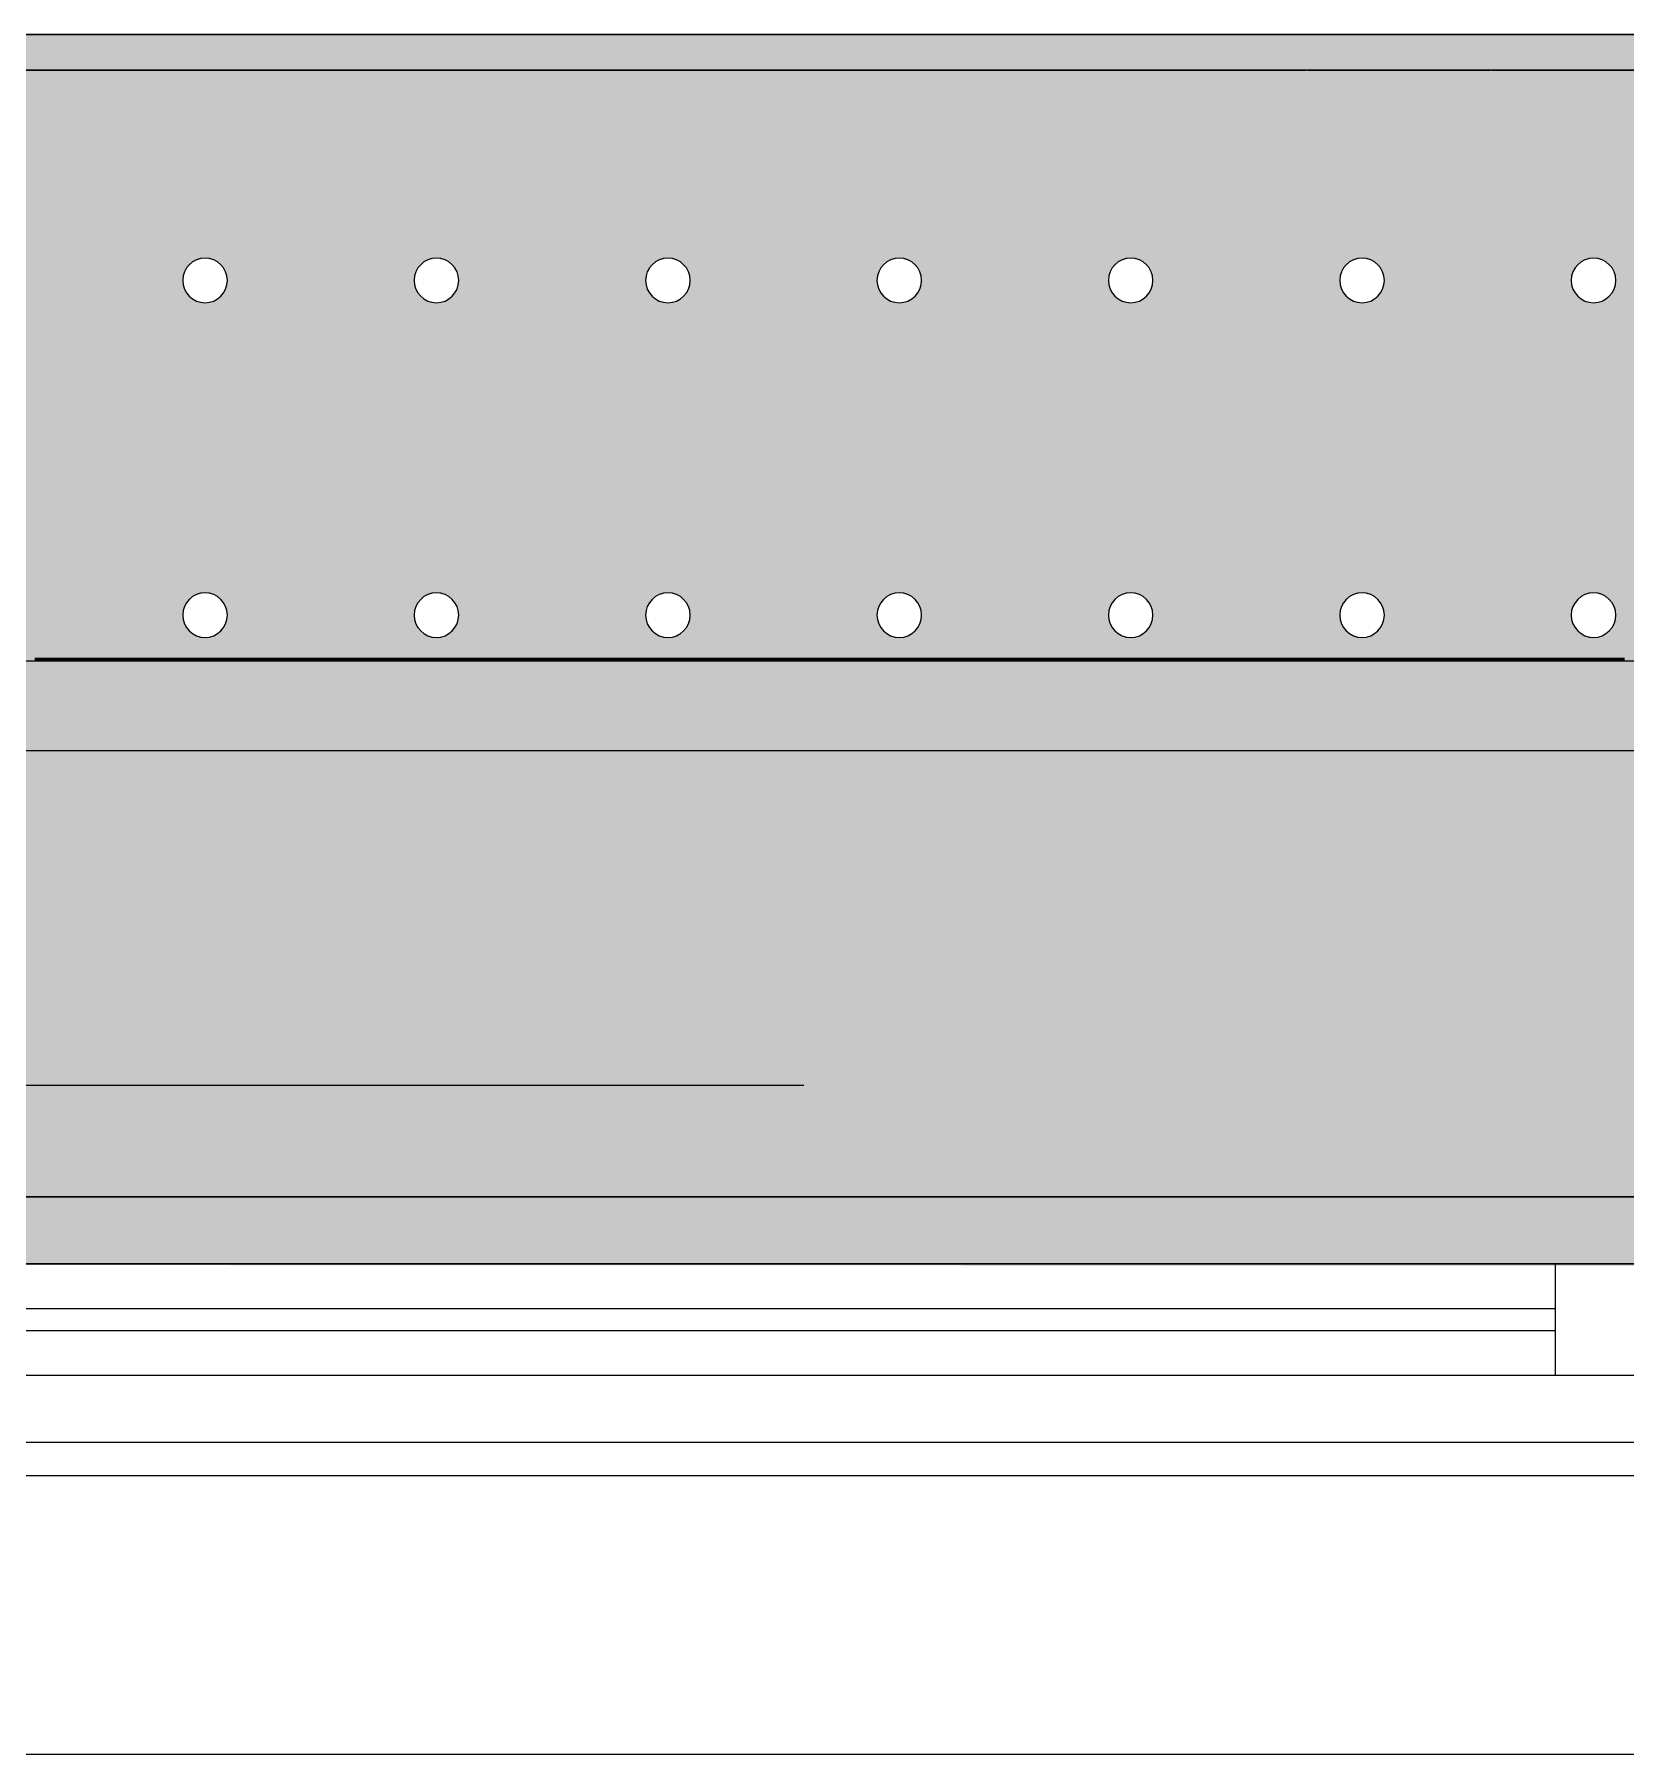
# Model space of a CAD drawing. Header units: millimetres. Extents: x 35524 to 235479, y -8553 to 29000.
# Drawn here: x 79278 to 79992, y 3300 to 4071 of the extents above; entities that cross this region are included whole.
import ezdxf

# ---------------------------------------------------------------- set-up
doc = ezdxf.new("R2010")
doc.units = ezdxf.units.MM
doc.linetypes.add('Осевая', pattern=[3175, 635, -476.25, 1587.5, -476.25])
for name, color, linetype, lineweight in [('A-GLAZ', 7, 'Continuous', 9), ('A-GLAZ-1', 7, 'Continuous', 13), ('I-WALL', 7, 'Continuous', 9), ('Оси-2', 7, 'Осевая', 9)]:
    doc.layers.add(name, color=color, linetype=linetype, lineweight=lineweight)
for name, color, linetype, lineweight, true_color in [('A-WALL-1', 7, 'Continuous', 9, 0xc0c0c0), ('A-WALL-2', 7, 'Continuous', 9, 0xcbc7bf), ('I-WALL-12', 7, 'Continuous', 53, 0xeaa7bf), ('I-WALL-4', 7, 'Continuous', 9, 0xc0c0c0), ('I-WALL-5', 7, 'Continuous', 9, 0xcbc7bf), ('S-WALL-ANLY', 7, 'Continuous', 13, 0x008040), ('Знаки-1', 7, 'Continuous', 9, 0xd4ccbd), ('Знаки-3', 9, 'Continuous', 9, 0x808080), ('Знаки-4', 7, 'Continuous', 9, 0xaba79f), ('Знаки-5', 7, 'Continuous', 9, 0xc1bbaf), ('Знаки-6', 7, 'Continuous', 9, 0xd5cdbe), ('Знаки-7', 7, 'Continuous', 9, 0xd1cabb), ('Знаки-8', 7, 'Continuous', 9, 0xccc5b7)]:
    doc.layers.add(name, color=color, linetype=linetype, lineweight=lineweight, true_color=true_color)
doc.layers.add('Знаки-2', color=7, linetype='Continuous', lineweight=9, transparency=0.5)

# ---------------------------------------------------------------- blocks, each defined once
blk = doc.blocks.new('120_Окно_СКБ_2Ст - 120_Окно_СКБ_2Ст 3000х2500 _мал_створка слева_-22809161-План отделки стен 3 этажа в осях 12-23')
at = {"layer": 'A-GLAZ'}
for p, q in [((1500, -5), (-1500, -5)), ((-1380, -55), (550, -55)), ((550, -65), (-1380, -65))]:
    blk.add_line(p, q, dxfattribs=at)
at = {"layer": 'A-GLAZ-1'}
for p, q in [((600, -35), (-1430, -35)), ((-1380, -85), (-1380, -35)), ((-1450, -85), (620, -85)), ((620, -85), (-1450, -85))]:
    blk.add_line(p, q, dxfattribs=at)
blk = doc.blocks.new('Зашивка радиатора_ с перфорацией М8 - Зашивка радиатора_ с перфорацией М8-31159968-План отделки стен 3 этажа в осях 12-23')
at = {"layer": 'Знаки-2'}
h = blk.add_hatch(color=256, dxfattribs=at)
h.paths.add_polyline_path([(2619, -380), (2649, -379), (2649, -141.05), (-310, -141.05), (-310, -380), (-281, -380), (-281, -371.05), (519, -371.05), (519, -380), (549, -380), (549, -371.05), (2619, -371.99), (2619, -373.73)])
h.paths.add_polyline_path([(1061.17, -101.05), (2650, -101.05), (2650, 179.94), (-310, 179.94), (-310, -101.05), (961.25, -101.05)])
h.paths.add_polyline_path([(1528.75, -90.35), (1523.75, -89.02), (1520.09, -85.35), (1518.75, -80.35), (1520.09, -75.35), (1523.75, -71.69), (1528.75, -70.35), (1533.75, -71.69), (1537.41, -75.35), (1538.75, -80.35), (1537.41, -85.35), (1533.75, -89.02), (1531.34, -90.01)])
h.paths.add_polyline_path([(2255, -90.35), (2250, -89.02), (2246.34, -85.35), (2245, -80.35), (2246.34, -75.35), (2250, -71.69), (2255, -70.35), (2260, -71.69), (2263.66, -75.35), (2265, -80.35), (2263.66, -85.35), (2260, -89.02), (2257.59, -90.01)])
h.paths.add_polyline_path([(1736.25, -90.35), (1731.25, -89.02), (1727.59, -85.35), (1726.25, -80.35), (1727.59, -75.35), (1731.25, -71.69), (1736.25, -70.35), (1741.25, -71.69), (1744.91, -75.35), (1746.25, -80.35), (1744.91, -85.35), (1741.25, -89.02), (1738.84, -90.01)])
h.paths.add_polyline_path([(1943.75, -90.35), (1938.75, -89.02), (1935.09, -85.35), (1933.75, -80.35), (1935.09, -75.35), (1938.75, -71.69), (1943.75, -70.35), (1948.75, -71.69), (1952.41, -75.35), (1953.75, -80.35), (1952.41, -85.35), (1948.75, -89.02), (1946.34, -90.01)])
h.paths.add_polyline_path([(2047.5, -90.35), (2042.5, -89.02), (2038.84, -85.35), (2037.5, -80.35), (2038.84, -75.35), (2042.5, -71.69), (2047.5, -70.35), (2052.5, -71.69), (2056.16, -75.35), (2057.5, -80.35), (2056.16, -85.35), (2052.5, -89.02), (2049.43, -90.1)])
h.paths.add_polyline_path([(2151.25, -90.35), (2146.25, -89.02), (2142.59, -85.35), (2141.25, -80.35), (2142.59, -75.35), (2146.25, -71.69), (2151.25, -70.35), (2156.25, -71.69), (2159.91, -75.35), (2161.25, -80.35), (2159.91, -85.35), (2156.25, -89.02), (2153.84, -90.01)])
h.paths.add_polyline_path([(1632.5, -90.35), (1627.5, -89.02), (1623.84, -85.35), (1622.5, -80.35), (1623.84, -75.35), (1627.5, -71.69), (1632.5, -70.35), (1637.5, -71.69), (1641.16, -75.35), (1642.5, -80.35), (1641.16, -85.35), (1637.5, -89.02), (1635.09, -90.01)])
h.paths.add_polyline_path([(1840, -90.35), (1835, -89.02), (1831.34, -85.35), (1830, -80.35), (1831.34, -75.35), (1835, -71.69), (1840, -70.35), (1845, -71.69), (1848.66, -75.35), (1850, -80.35), (1848.66, -85.35), (1845, -89.02), (1842.59, -90.01)])
h.paths.add_polyline_path([(2358.75, -90.35), (2353.75, -89.02), (2350.09, -85.35), (2348.75, -80.35), (2350.09, -75.35), (2353.75, -71.69), (2358.75, -70.35), (2363.75, -71.69), (2367.41, -75.35), (2368.75, -80.35), (2367.41, -85.35), (2363.75, -89.02), (2361.34, -90.01)])
h.paths.add_polyline_path([(2462.5, -90.35), (2457.5, -89.02), (2453.84, -85.35), (2452.5, -80.35), (2453.84, -75.35), (2457.5, -71.69), (2462.5, -70.35), (2467.5, -71.69), (2471.16, -75.35), (2472.5, -80.35), (2471.16, -85.35), (2467.5, -89.02), (2465.09, -90.01)])
h.paths.add_polyline_path([(2566.25, -90.35), (2561.25, -89.02), (2557.59, -85.35), (2556.25, -80.35), (2557.59, -75.35), (2561.25, -71.69), (2566.25, -70.35), (2571.25, -71.69), (2574.91, -75.35), (2576.25, -80.35), (2574.91, -85.35), (2571.25, -89.02), (2568.84, -90.01)])
h.paths.add_polyline_path([(1010, -90.35), (1005, -89.02), (1001.34, -85.35), (1000, -80.35), (1001.34, -75.35), (1005, -71.69), (1010, -70.35), (1015, -71.69), (1018.66, -75.35), (1020, -80.35), (1018.66, -85.35), (1015, -89.02), (1012.59, -90.01)])
h.paths.add_polyline_path([(1113.75, -90.35), (1108.75, -89.02), (1105.09, -85.35), (1103.75, -80.35), (1105.09, -75.35), (1108.75, -71.69), (1113.75, -70.35), (1118.75, -71.69), (1122.41, -75.35), (1123.75, -80.35), (1122.41, -85.35), (1118.75, -89.02), (1116.34, -90.01)])
h.paths.add_polyline_path([(698.75, -90.35), (693.75, -89.02), (690.09, -85.35), (688.75, -80.35), (690.09, -75.35), (693.75, -71.69), (698.75, -70.35), (703.75, -71.69), (707.41, -75.35), (708.75, -80.35), (707.41, -85.35), (703.75, -89.02), (701.34, -90.01)])
h.paths.add_polyline_path([(283.75, -90.35), (278.75, -89.02), (275.09, -85.35), (273.75, -80.35), (275.09, -75.35), (278.75, -71.69), (283.75, -70.35), (288.75, -71.69), (292.41, -75.35), (293.75, -80.35), (292.41, -85.35), (288.75, -89.02), (286.34, -90.01)])
h.paths.add_polyline_path([(595, -90.35), (590, -89.02), (586.34, -85.35), (585, -80.35), (586.34, -75.35), (590, -71.69), (595, -70.35), (600, -71.69), (603.66, -75.35), (605, -80.35), (603.66, -85.35), (600, -89.02), (597.59, -90.01)])
h.paths.add_polyline_path([(906.25, -90.35), (901.25, -89.02), (897.59, -85.35), (896.25, -80.35), (897.59, -75.35), (901.25, -71.69), (906.25, -70.35), (911.25, -71.69), (914.91, -75.35), (916.25, -80.35), (914.91, -85.35), (911.25, -89.02), (908.84, -90.01)])
h.paths.add_polyline_path([(802.5, -90.35), (797.5, -89.02), (793.84, -85.35), (792.5, -80.35), (793.84, -75.35), (797.5, -71.69), (802.5, -70.35), (807.5, -71.69), (811.16, -75.35), (812.5, -80.35), (811.16, -85.35), (807.5, -89.02), (805.09, -90.01)])
h.paths.add_polyline_path([(1217.5, -90.35), (1212.5, -89.02), (1208.84, -85.35), (1207.5, -80.35), (1208.84, -75.35), (1212.5, -71.69), (1217.5, -70.35), (1222.5, -71.69), (1226.16, -75.35), (1227.5, -80.35), (1226.16, -85.35), (1222.5, -89.02), (1220.09, -90.01)])
h.paths.add_polyline_path([(180, -90.35), (175, -89.02), (171.34, -85.35), (170, -80.35), (171.34, -75.35), (175, -71.69), (180, -70.35), (185, -71.69), (188.66, -75.35), (190, -80.35), (188.66, -85.35), (185, -89.02), (182.59, -90.01)])
h.paths.add_polyline_path([(1321.25, -90.35), (1316.25, -89.02), (1312.59, -85.35), (1311.25, -80.35), (1312.59, -75.35), (1316.25, -71.69), (1321.25, -70.35), (1326.25, -71.69), (1329.91, -75.35), (1331.25, -80.35), (1329.91, -85.35), (1326.25, -89.02), (1323.84, -90.01)])
h.paths.add_polyline_path([(1425, -90.35), (1420, -89.02), (1416.34, -85.35), (1415, -80.35), (1416.34, -75.35), (1420, -71.69), (1425, -70.35), (1430, -71.69), (1433.66, -75.35), (1435, -80.35), (1433.66, -85.35), (1430, -89.02), (1427.59, -90.01)])
h.paths.add_polyline_path([(387.5, -90.35), (382.5, -89.02), (378.84, -85.35), (377.5, -80.35), (378.84, -75.35), (382.5, -71.69), (387.5, -70.35), (392.5, -71.69), (396.16, -75.35), (397.5, -80.35), (396.16, -85.35), (392.5, -89.02), (390.09, -90.01)])
h.paths.add_polyline_path([(491.25, -90.35), (486.25, -89.02), (482.59, -85.35), (481.25, -80.35), (482.59, -75.35), (486.25, -71.69), (491.25, -70.35), (496.25, -71.69), (499.91, -75.35), (501.25, -80.35), (499.91, -85.35), (496.25, -89.02), (493.84, -90.01)])
h.paths.add_polyline_path([(-131.25, -90.35), (-136.25, -89.02), (-139.91, -85.35), (-141.25, -80.35), (-139.91, -75.35), (-135.36, -71.33), (-131.25, -70.35), (-126.25, -71.69), (-122.59, -75.35), (-121.25, -80.35), (-122.59, -85.35), (-126.25, -89.02), (-128.66, -90.01)])
h.paths.add_polyline_path([(-27.5, -90.35), (-32.5, -89.02), (-36.16, -85.35), (-37.5, -80.35), (-36.16, -75.35), (-32.5, -71.69), (-27.5, -70.35), (-22.5, -71.69), (-18.84, -75.35), (-17.5, -80.35), (-18.84, -85.35), (-22.5, -89.02), (-24.91, -90.01)])
h.paths.add_polyline_path([(-235, -90.35), (-240, -89.02), (-243.66, -85.35), (-245, -80.35), (-243.66, -75.35), (-240, -71.69), (-235, -70.35), (-230, -71.69), (-226.34, -75.35), (-225, -80.35), (-226.34, -85.35), (-230, -89.02), (-232.41, -90.01)])
h.paths.add_polyline_path([(76.25, -90.35), (71.25, -89.02), (67.59, -85.35), (66.25, -80.35), (67.59, -75.35), (71.25, -71.69), (76.25, -70.35), (81.25, -71.69), (84.91, -75.35), (86.25, -80.35), (84.91, -85.35), (81.25, -89.02), (78.84, -90.01)])
h.paths.add_polyline_path([(1943.75, 59.65), (1938.75, 60.98), (1935.09, 64.65), (1933.75, 69.65), (1935.09, 74.65), (1938.75, 78.31), (1943.75, 79.65), (1948.75, 78.31), (1952.41, 74.65), (1953.75, 69.65), (1952.41, 64.65), (1948.75, 60.98), (1946.34, 59.99)])
h.paths.add_polyline_path([(2047.5, 59.65), (2042.5, 60.98), (2038.84, 64.65), (2037.5, 69.65), (2038.84, 74.65), (2042.5, 78.31), (2047.5, 79.65), (2052.5, 78.31), (2056.16, 74.65), (2057.5, 69.65), (2056.16, 64.65), (2052.5, 60.98), (2049.43, 59.9)])
h.paths.add_polyline_path([(2255, 59.65), (2250, 60.98), (2246.34, 64.65), (2245, 69.65), (2246.34, 74.65), (2250, 78.31), (2255, 79.65), (2260, 78.31), (2263.66, 74.65), (2265, 69.65), (2263.66, 64.65), (2260, 60.98), (2257.59, 59.99)])
h.paths.add_polyline_path([(1736.25, 59.65), (1731.25, 60.98), (1727.59, 64.65), (1726.25, 69.65), (1727.59, 74.65), (1731.25, 78.31), (1736.25, 79.65), (1741.25, 78.31), (1744.91, 74.65), (1746.25, 69.65), (1744.91, 64.65), (1741.25, 60.98), (1738.84, 59.99)])
h.paths.add_polyline_path([(2358.75, 59.65), (2353.75, 60.98), (2350.09, 64.65), (2348.75, 69.65), (2350.09, 74.65), (2353.75, 78.31), (2358.75, 79.65), (2363.75, 78.31), (2367.41, 74.65), (2368.75, 69.65), (2367.41, 64.65), (2363.75, 60.98), (2361.34, 59.99)])
h.paths.add_polyline_path([(1840, 59.65), (1835, 60.98), (1831.34, 64.65), (1830, 69.65), (1831.34, 74.65), (1835, 78.31), (1840, 79.65), (1845, 78.31), (1848.66, 74.65), (1850, 69.65), (1848.66, 64.65), (1845, 60.98), (1842.59, 59.99)])
h.paths.add_polyline_path([(1425, 59.65), (1420, 60.98), (1416.34, 64.65), (1415, 69.65), (1416.34, 74.65), (1420, 78.31), (1425, 79.65), (1430, 78.31), (1433.66, 74.65), (1435, 69.65), (1433.66, 64.65), (1430, 60.98), (1427.59, 59.99)])
h.paths.add_polyline_path([(1528.75, 59.65), (1523.75, 60.98), (1520.09, 64.65), (1518.75, 69.65), (1520.09, 74.65), (1523.75, 78.31), (1528.75, 79.65), (1533.75, 78.31), (1537.41, 74.65), (1538.75, 69.65), (1537.41, 64.65), (1533.75, 60.98), (1531.34, 59.99)])
h.paths.add_polyline_path([(2151.25, 59.65), (2146.25, 60.98), (2142.59, 64.65), (2141.25, 69.65), (2142.59, 74.65), (2146.25, 78.31), (2151.25, 79.65), (2156.25, 78.31), (2159.91, 74.65), (2161.25, 69.65), (2159.91, 64.65), (2156.25, 60.98), (2153.84, 59.99)])
h.paths.add_polyline_path([(2566.25, 59.65), (2561.25, 60.98), (2557.59, 64.65), (2556.25, 69.65), (2557.59, 74.65), (2561.25, 78.31), (2566.25, 79.65), (2571.25, 78.31), (2574.91, 74.65), (2576.25, 69.65), (2574.91, 64.65), (2571.25, 60.98), (2568.84, 59.99)])
h.paths.add_polyline_path([(2462.5, 59.65), (2457.5, 60.98), (2453.84, 64.65), (2452.5, 69.65), (2453.84, 74.65), (2457.5, 78.31), (2462.5, 79.65), (2467.5, 78.31), (2471.16, 74.65), (2472.5, 69.65), (2471.16, 64.65), (2467.5, 60.98), (2465.09, 59.99)])
h.paths.add_polyline_path([(1632.5, 59.65), (1627.5, 60.98), (1623.84, 64.65), (1622.5, 69.65), (1623.84, 74.65), (1627.5, 78.31), (1632.5, 79.65), (1637.5, 78.31), (1641.16, 74.65), (1642.5, 69.65), (1641.16, 64.65), (1637.5, 60.98), (1635.09, 59.99)])
h.paths.add_polyline_path([(802.5, 59.65), (797.5, 60.98), (793.84, 64.65), (792.5, 69.65), (793.84, 74.65), (797.5, 78.31), (802.5, 79.65), (807.5, 78.31), (811.16, 74.65), (812.5, 69.65), (811.16, 64.65), (807.5, 60.98), (805.09, 59.99)])
h.paths.add_polyline_path([(1113.75, 59.65), (1108.75, 60.98), (1105.09, 64.65), (1103.75, 69.65), (1105.09, 74.65), (1108.75, 78.31), (1113.75, 79.65), (1118.75, 78.31), (1122.41, 74.65), (1123.75, 69.65), (1122.41, 64.65), (1118.75, 60.98), (1116.34, 59.99)])
h.paths.add_polyline_path([(1010, 59.65), (1005, 60.98), (1001.34, 64.65), (1000, 69.65), (1001.34, 74.65), (1005, 78.31), (1010, 79.65), (1015, 78.31), (1018.66, 74.65), (1020, 69.65), (1018.66, 64.65), (1015, 60.98), (1012.59, 59.99)])
h.paths.add_polyline_path([(906.25, 59.65), (901.25, 60.98), (897.59, 64.65), (896.25, 69.65), (897.59, 74.65), (901.25, 78.31), (906.25, 79.65), (911.25, 78.31), (914.91, 74.65), (916.25, 69.65), (914.91, 64.65), (911.25, 60.98), (908.84, 59.99)])
h.paths.add_polyline_path([(387.5, 59.65), (382.5, 60.98), (378.84, 64.65), (377.5, 69.65), (378.84, 74.65), (382.5, 78.31), (387.5, 79.65), (392.5, 78.31), (396.16, 74.65), (397.5, 69.65), (396.16, 64.65), (392.5, 60.98), (390.09, 59.99)])
h.paths.add_polyline_path([(76.25, 59.65), (71.25, 60.98), (67.59, 64.65), (66.25, 69.65), (67.59, 74.65), (71.25, 78.31), (76.25, 79.65), (81.25, 78.31), (84.91, 74.65), (86.25, 69.65), (84.91, 64.65), (81.25, 60.98), (78.84, 59.99)])
h.paths.add_polyline_path([(180, 59.65), (175, 60.98), (171.34, 64.65), (170, 69.65), (171.34, 74.65), (175, 78.31), (180, 79.65), (185, 78.31), (188.66, 74.65), (190, 69.65), (188.66, 64.65), (185, 60.98), (182.59, 59.99)])
h.paths.add_polyline_path([(283.75, 59.65), (278.75, 60.98), (275.09, 64.65), (273.75, 69.65), (275.09, 74.65), (278.75, 78.31), (283.75, 79.65), (288.75, 78.31), (292.41, 74.65), (293.75, 69.65), (292.41, 64.65), (288.75, 60.98), (286.34, 59.99)])
h.paths.add_polyline_path([(698.75, 59.65), (693.75, 60.98), (690.09, 64.65), (688.75, 69.65), (690.09, 74.65), (693.75, 78.31), (698.75, 79.65), (703.75, 78.31), (707.41, 74.65), (708.75, 69.65), (707.41, 64.65), (703.75, 60.98), (701.34, 59.99)])
h.paths.add_polyline_path([(595, 59.65), (590, 60.98), (586.34, 64.65), (585, 69.65), (586.34, 74.65), (590, 78.31), (595, 79.65), (600, 78.31), (603.66, 74.65), (605, 69.65), (603.66, 64.65), (600, 60.98), (597.59, 59.99)])
h.paths.add_polyline_path([(1321.25, 59.65), (1316.25, 60.98), (1312.59, 64.65), (1311.25, 69.65), (1312.59, 74.65), (1316.25, 78.31), (1321.25, 79.65), (1326.25, 78.31), (1329.91, 74.65), (1331.25, 69.65), (1329.91, 64.65), (1326.25, 60.98), (1323.84, 59.99)])
h.paths.add_polyline_path([(1217.5, 59.65), (1212.5, 60.98), (1208.84, 64.65), (1207.5, 69.65), (1208.84, 74.65), (1212.5, 78.31), (1217.5, 79.65), (1222.5, 78.31), (1226.16, 74.65), (1227.5, 69.65), (1226.16, 64.65), (1222.5, 60.98), (1220.09, 59.99)])
h.paths.add_polyline_path([(491.25, 59.65), (486.25, 60.98), (482.59, 64.65), (481.25, 69.65), (482.59, 74.65), (486.25, 78.31), (491.25, 79.65), (496.25, 78.31), (499.91, 74.65), (501.25, 69.65), (499.91, 64.65), (496.25, 60.98), (493.84, 59.99)])
h.paths.add_polyline_path([(-27.5, 59.65), (-32.5, 60.98), (-36.16, 64.65), (-37.5, 69.65), (-36.16, 74.65), (-32.5, 78.31), (-27.5, 79.65), (-22.5, 78.31), (-18.84, 74.65), (-17.5, 69.65), (-18.84, 64.65), (-22.5, 60.98), (-24.91, 59.99)])
h.paths.add_polyline_path([(-131.25, 59.65), (-136.25, 60.98), (-139.91, 64.65), (-141.25, 69.65), (-139.91, 74.65), (-135.36, 78.67), (-131.25, 79.65), (-126.25, 78.31), (-122.59, 74.65), (-121.25, 69.65), (-122.59, 64.65), (-126.25, 60.98), (-128.66, 59.99)])
h.paths.add_polyline_path([(-235, 59.65), (-240, 60.98), (-243.66, 64.65), (-245, 69.65), (-243.66, 74.65), (-240, 78.31), (-235, 79.65), (-230, 78.31), (-226.34, 74.65), (-225, 69.65), (-226.34, 64.65), (-230, 60.98), (-232.41, 59.99)])
for points in [[(2459.91, 163.94), (2650, 163.94), (2649.94, 179.94), (-310, 179.94), (-310, 163.94), (2454.57, 163.94)], [(1900, 163.94), (1940, 163.94), (1939.32, 179.94), (1900, 179.94)], [(1910.34, 163.94), (1940, 163.94), (1939.32, 179.94), (1900, 179.94), (1900.68, 163.94), (1910, 163.94)], [(1927.07, 163.94), (1930, 163.94), (1929.66, 179.94), (1910, 179.94), (1910.34, 163.94), (1925.18, 163.94)], [(1912.93, 163.94), (1930, 163.94), (1929.66, 179.94), (1910, 179.94), (1910.34, 163.94), (1911.34, 163.94)], [(2005.86, 163.94), (2040, 163.94), (2039.32, 179.94), (2000, 179.94), (2000.68, 163.94), (2002.68, 163.94)], [(2025, 163.94), (2040, 163.94), (2039.32, 179.94), (2000, 179.94), (2000.68, 163.94), (2022.59, 163.94)], [(2012.93, 163.94), (2030, 163.94), (2029.66, 179.94), (2010, 179.94), (2010.34, 163.94), (2011.34, 163.94)], [(2027.07, 163.94), (2030, 163.94), (2029.66, 179.94), (2010, 179.94), (2010.34, 163.94), (2025.18, 163.94)], [(2134.14, 163.94), (2140, 163.94), (2139.32, 179.94), (2100, 179.94), (2100.68, 163.94), (2130, 163.94)], [(2125, 163.94), (2140, 163.94), (2139.32, 179.94), (2100, 179.94), (2100.68, 163.94), (2122.59, 163.94)], [(2112.93, 163.94), (2130, 163.94), (2129.66, 179.94), (2110, 179.94), (2110.34, 163.94), (2111.34, 163.94)], [(2130, 163.94), (2129.66, 179.94), (2110, 179.94), (2110.34, 163.94), (2129.66, 163.94)], [(2214.82, 163.94), (2240, 163.94), (2239.32, 179.94), (2200, 179.94), (2200.68, 163.94), (2212.93, 163.94)], [(2211.34, 163.94), (2240, 163.94), (2239.32, 179.94), (2200, 179.94), (2200.68, 163.94), (2210.34, 163.94)], [(2220, 163.94), (2230, 163.94), (2229.66, 179.94), (2210, 179.94), (2210.34, 163.94), (2217.41, 163.94)], [(2210.34, 163.94), (2230, 163.94), (2229.66, 179.94), (2210, 179.94), (2210, 163.94)], [(2300, 163.94), (2340, 163.94), (2339.32, 179.94), (2300, 179.94)], [(2310.34, 163.94), (2340, 163.94), (2339.32, 179.94), (2300, 179.94), (2300.68, 163.94), (2310, 163.94)], [(2330, 163.94), (2329.66, 179.94), (2310, 179.94), (2310.34, 163.94), (2329.66, 163.94)], [(2310.34, 163.94), (2330, 163.94), (2329.66, 179.94), (2310, 179.94), (2310, 163.94)], [(2414.82, 163.94), (2440, 164.09), (2439.32, 179.94), (2400, 179.94), (2400.68, 163.94), (2413.56, 163.94)], [(2420, 163.94), (2440, 164.09), (2439.32, 179.94), (2400, 179.94), (2400.68, 163.94), (2417.41, 163.94)], [(2425, 163.94), (2430, 164.53), (2429.66, 179.94), (2410, 179.94), (2410.34, 163.94), (2422.59, 163.94)], [(2425.18, 163.94), (2430, 164.53), (2429.66, 179.94), (2410, 179.94), (2410.34, 163.94), (2425, 163.94)], [(2510, 163.94), (2540, 164.31), (2539.32, 179.94), (2500, 179.94), (2500.68, 163.94), (2505.86, 163.94)], [(2534.14, 163.94), (2540, 164.31), (2539.32, 179.94), (2500, 179.94), (2500.68, 163.94), (2530, 163.94)], [(2528.66, 163.94), (2530, 165.08), (2529.66, 179.94), (2510, 179.94), (2510.34, 163.94), (2527.07, 163.94)], [(2529.66, 163.94), (2530, 165.08), (2529.66, 179.94), (2510, 179.94), (2510.34, 163.94), (2528.66, 163.94)]]:
    blk.add_hatch(color=256, dxfattribs=at).paths.add_polyline_path(points)
at = {"layer": 'Знаки-1'}
for p, q in [((1911.28, 179.94), (1914.82, 179.94)), ((1914.82, 179.94), (1911.28, 179.94)), ((1915, 179.94), (1920, 179.94)), ((1925, 179.94), (1915, 179.94)), ((1920, 179.94), (1925, 179.94)), ((1925.18, 179.94), (1928.72, 179.94)), ((1928.72, 179.94), (1925.18, 179.94)), ((2011.28, 179.94), (2014.82, 179.94)), ((2014.82, 179.94), (2011.28, 179.94)), ((2015, 179.94), (2025, 179.94)), ((2025, 179.94), (2015, 179.94)), ((2025.18, 179.94), (2028.72, 179.94)), ((2028.72, 179.94), (2025.18, 179.94)), ((2110, 179.94), (2114.81, 179.94)), ((2114.81, 179.94), (2110, 179.94)), ((2115, 179.94), (2122.59, 179.94)), ((2125, 179.94), (2115, 179.94)), ((2122.59, 179.94), (2125, 179.94)), ((2125.19, 179.94), (2129.66, 179.94)), ((2130, 179.94), (2125.19, 179.94)), ((2129.66, 179.94), (2130, 179.94)), ((2211.28, 179.94), (2214.82, 179.94)), ((2214.82, 179.94), (2211.28, 179.94)), ((2215, 179.94), (2225, 179.94)), ((2220, 179.94), (2215, 179.94)), ((2225, 179.94), (2220, 179.94)), ((2225.18, 179.94), (2228.72, 179.94)), ((2228.72, 179.94), (2225.18, 179.94)), ((2311.28, 179.94), (2314.82, 179.94)), ((2314.82, 179.94), (2311.28, 179.94)), ((2315, 179.94), (2325, 179.94)), ((2325, 179.94), (2315, 179.94)), ((2325.18, 179.94), (2328.72, 179.94)), ((2328.72, 179.94), (2325.18, 179.94)), ((2410, 179.94), (2414.81, 179.94)), ((2414.81, 179.94), (2410, 179.94)), ((2415, 179.94), (2425, 179.94)), ((2425, 179.94), (2415, 179.94)), ((2425.19, 179.94), (2430, 179.94)), ((2430, 179.94), (2425.19, 179.94)), ((2511.28, 179.94), (2514.82, 179.94)), ((2514.82, 179.94), (2511.28, 179.94)), ((2515, 179.94), (2525, 179.94)), ((2520, 179.94), (2515, 179.94)), ((2525, 179.94), (2520, 179.94)), ((2525.18, 179.94), (2528.72, 179.94)), ((2528.72, 179.94), (2525.18, 179.94)), ((1911.28, 163.94), (1914.82, 163.94)), ((1914.82, 163.94), (1911.28, 163.94)), ((1915, 163.94), (1920, 163.94)), ((1925, 163.94), (1915, 163.94)), ((1920, 163.94), (1925, 163.94)), ((1925.18, 163.94), (1928.72, 163.94)), ((1928.72, 163.94), (1925.18, 163.94)), ((2011.28, 163.94), (2014.82, 163.94)), ((2014.82, 163.94), (2011.28, 163.94)), ((2015, 163.94), (2025, 163.94)), ((2025, 163.94), (2015, 163.94)), ((2025.18, 163.94), (2028.72, 163.94)), ((2028.72, 163.94), (2025.18, 163.94)), ((2110, 163.94), (2111.34, 163.94)), ((2110.34, 163.94), (2110, 163.94)), ((2114.81, 163.94), (2110.34, 163.94)), ((2111.34, 163.94), (2114.81, 163.94)), ((2115, 163.94), (2125, 163.94)), ((2125, 163.94), (2115, 163.94)), ((2125.19, 163.94), (2130, 163.94)), ((2130, 163.94), (2125.19, 163.94)), ((2211.28, 163.94), (2214.82, 163.94)), ((2214.82, 163.94), (2211.28, 163.94)), ((2215, 163.94), (2225, 163.94)), ((2225, 163.94), (2215, 163.94)), ((2225.18, 163.94), (2228.72, 163.94)), ((2228.72, 163.94), (2225.18, 163.94)), ((2311.28, 163.94), (2314.82, 163.94)), ((2314.82, 163.94), (2311.28, 163.94)), ((2315, 163.94), (2325, 163.94)), ((2325, 163.94), (2315, 163.94)), ((2325.18, 163.94), (2328.72, 163.94)), ((2328.72, 163.94), (2325.18, 163.94)), ((2410, 163.94), (2414.81, 163.94)), ((2414.81, 163.94), (2410, 163.94)), ((2415, 163.94), (2417.41, 163.94)), ((2421.47, 163.94), (2415, 163.94)), ((2417.41, 163.94), (2421.47, 163.94)), ((2422.59, 163.94), (2425, 163.94)), ((2425, 163.94), (2422.59, 163.94)), ((2425.19, 163.94), (2430, 163.94)), ((2430, 163.94), (2425.19, 163.94)), ((2511.28, 163.94), (2514.82, 163.94)), ((2514.82, 163.94), (2511.28, 163.94)), ((2515, 163.94), (2520, 163.94)), ((2520, 163.94), (2515, 163.94)), ((2520.78, 163.94), (2525, 163.94)), ((2525, 163.94), (2520.78, 163.94)), ((2525.18, 163.94), (2528.72, 163.94)), ((2528.72, 163.94), (2525.18, 163.94))]:
    blk.add_line(p, q, dxfattribs=at)
at = {"layer": 'Знаки-3'}
blk.add_line((2650, 179.94), (-310, 179.94), dxfattribs=at)
for centre, start, end in [((1943.75, 69.65), 0, 180), ((2047.5, 69.65), 0, 180), ((2151.25, 69.65), 0, 180), ((2255, 69.65), 0, 180), ((2358.75, 69.65), 0, 180), ((2462.5, 69.65), 0, 180), ((2566.25, 69.65), 0, 180), ((1943.75, 69.65), 180, 360), ((2047.5, 69.65), 180, 360), ((2151.25, 69.65), 180, 360), ((2255, 69.65), 180, 360), ((2358.75, 69.65), 180, 360), ((2462.5, 69.65), 180, 360), ((2566.25, 69.65), 180, 360), ((1943.75, -80.35), 0, 180), ((2047.5, -80.35), 0, 180), ((2151.25, -80.35), 0, 180), ((2255, -80.35), 0, 180), ((2358.75, -80.35), 0, 180), ((2462.5, -80.35), 0, 180), ((2566.25, -80.35), 360, 180), ((1943.75, -80.35), 180, 360), ((2047.5, -80.35), 180, 360), ((2151.25, -80.35), 180, 360), ((2255, -80.35), 180, 360), ((2358.75, -80.35), 180, 360), ((2462.5, -80.35), 180, 360), ((2566.25, -80.35), 180, 360)]:
    blk.add_arc(centre, 10, start, end, dxfattribs=at)
at = {"layer": 'Знаки-4'}
for p, q in [((-310, 179.94), (2617.76, 179.94)), ((-307.06, 179.94), (2617.76, 179.94)), ((2603.53, 163.94), (-264.93, 163.94))]:
    blk.add_line(p, q, dxfattribs=at)
for centre, start, end in [((1943.75, 69.65), 0, 180), ((2047.5, 69.65), 0, 180), ((2151.25, 69.65), 0, 180), ((2255, 69.65), 0, 180), ((2358.75, 69.65), 0, 180), ((2462.5, 69.65), 0, 180), ((2566.25, 69.65), 0, 180), ((1943.75, 69.65), 180, 360), ((2047.5, 69.65), 180, 360), ((2151.25, 69.65), 180, 360), ((2255, 69.65), 180, 360), ((2358.75, 69.65), 180, 360), ((2462.5, 69.65), 180, 360), ((2566.25, 69.65), 180, 360), ((1943.75, -80.35), 0, 180), ((2047.5, -80.35), 0, 180), ((2151.25, -80.35), 360, 180), ((2255, -80.35), 0, 180), ((2358.75, -80.35), 360, 180), ((2462.5, -80.35), 0, 180), ((2566.25, -80.35), 360, 180), ((1943.75, -80.35), 180, 360), ((2047.5, -80.35), 180, 360), ((2151.25, -80.35), 180, 360), ((2255, -80.35), 180, 360), ((2358.75, -80.35), 180, 360), ((2462.5, -80.35), 180, 360), ((2566.25, -80.35), 180, 360)]:
    blk.add_arc(centre, 10, start, end, dxfattribs=at)
at = {"layer": 'Знаки-5'}
for p, q in [((1900, 179.94), (1840, 179.94)), ((1900, 179.94), (1910, 179.94)), ((1910, 179.94), (1900, 179.94)), ((1910, 179.94), (1930, 179.94)), ((1930, 179.94), (1910, 179.94)), ((1930, 179.94), (1940, 179.94)), ((1940, 179.94), (1930, 179.94)), ((2000, 179.94), (1940, 179.94)), ((2000, 179.94), (2040, 179.94)), ((2040, 179.94), (2000, 179.94)), ((2100, 179.94), (2040, 179.94)), ((2100, 179.94), (2140, 179.94)), ((2140, 179.94), (2100, 179.94)), ((2200, 179.94), (2140, 179.94)), ((2200, 179.94), (2210, 179.94)), ((2210, 179.94), (2200, 179.94)), ((2210, 179.94), (2230, 179.94)), ((2230, 179.94), (2210, 179.94)), ((2230, 179.94), (2240, 179.94)), ((2240, 179.94), (2230, 179.94)), ((2300, 179.94), (2240, 179.94)), ((2300, 179.94), (2340, 179.94)), ((2340, 179.94), (2300, 179.94)), ((2400, 179.94), (2340, 179.94)), ((2400, 179.94), (2440, 179.94)), ((2440, 179.94), (2400, 179.94)), ((2500, 179.94), (2440, 179.94)), ((2500, 179.94), (2510, 179.94)), ((2510, 179.94), (2500, 179.94)), ((2510, 179.94), (2530, 179.94)), ((2530, 179.94), (2510, 179.94)), ((2530, 179.94), (2540, 179.94)), ((2540, 179.94), (2530, 179.94)), ((2617.76, 179.94), (2540, 179.94)), ((1840, 163.94), (1900, 163.94)), ((1900, 163.94), (1910, 163.94)), ((1910, 163.94), (1900, 163.94)), ((1910, 163.94), (1930, 163.94)), ((1930, 163.94), (1910, 163.94)), ((1930, 163.94), (1940, 163.94)), ((1940, 163.94), (1930, 163.94)), ((1940, 163.94), (2000, 163.94)), ((2000, 163.94), (2040, 163.94)), ((2040, 163.94), (2000, 163.94)), ((2040, 163.94), (2100, 163.94)), ((2100, 163.94), (2140, 163.94)), ((2140, 163.94), (2100, 163.94)), ((2140, 163.94), (2200, 163.94)), ((2200, 163.94), (2210, 163.94)), ((2210, 163.94), (2200, 163.94)), ((2210, 163.94), (2230, 163.94)), ((2230, 163.94), (2210, 163.94)), ((2230, 163.94), (2240, 163.94)), ((2240, 163.94), (2230, 163.94)), ((2240, 163.94), (2300, 163.94)), ((2300, 163.94), (2340, 163.94)), ((2340, 163.94), (2300, 163.94)), ((2340, 163.94), (2400, 163.94)), ((2400, 163.94), (2437.32, 163.94)), ((2437.32, 163.94), (2400, 163.94)), ((2438.16, 163.94), (2440, 163.94)), ((2440, 163.94), (2438.16, 163.94)), ((2440, 163.94), (2500, 163.94)), ((2500, 163.94), (2510, 163.94)), ((2510, 163.94), (2500, 163.94)), ((2510, 163.94), (2520, 163.94)), ((2520, 163.94), (2510, 163.94)), ((2520.78, 163.94), (2530, 163.94)), ((2530, 163.94), (2520.78, 163.94)), ((2530, 163.94), (2537.32, 163.94)), ((2537.32, 163.94), (2530, 163.94)), ((2537.33, 163.94), (2540, 163.94)), ((2540, 163.94), (2537.33, 163.94)), ((2540, 163.94), (2603.53, 163.94))]:
    blk.add_line(p, q, dxfattribs=at)
at = {"layer": 'Знаки-6'}
for p, q in [((1914.82, 179.94), (1911.34, 179.94)), ((1925, 179.94), (1915, 179.94)), ((1928.66, 179.94), (1925.18, 179.94)), ((2014.82, 179.94), (2011.34, 179.94)), ((2025, 179.94), (2015, 179.94)), ((2028.66, 179.94), (2025.18, 179.94)), ((2114.82, 179.94), (2111.34, 179.94)), ((2125, 179.94), (2115, 179.94)), ((2128.66, 179.94), (2125.18, 179.94)), ((2214.82, 179.94), (2211.34, 179.94)), ((2225, 179.94), (2215, 179.94)), ((2228.66, 179.94), (2225.18, 179.94)), ((2314.82, 179.94), (2311.34, 179.94)), ((2325, 179.94), (2315, 179.94)), ((2328.66, 179.94), (2325.18, 179.94)), ((2412.93, 179.94), (2411.34, 179.94)), ((2414.82, 179.94), (2413.56, 179.94)), ((2425, 179.94), (2415, 179.94)), ((2428.66, 179.94), (2425.18, 179.94)), ((2514.82, 179.94), (2511.34, 179.94)), ((2525, 179.94), (2515, 179.94)), ((2528.66, 179.94), (2525.18, 179.94)), ((1911.34, 163.94), (1914.82, 163.94)), ((1915, 163.94), (1925, 163.94)), ((1925.18, 163.94), (1928.66, 163.94)), ((2011.34, 163.94), (2014.82, 163.94)), ((2015, 163.94), (2025, 163.94)), ((2025.18, 163.94), (2028.66, 163.94)), ((2111.34, 163.94), (2114.82, 163.94)), ((2115, 163.94), (2125, 163.94)), ((2125.18, 163.94), (2128.66, 163.94)), ((2211.34, 163.94), (2214.82, 163.94)), ((2215, 163.94), (2225, 163.94)), ((2225.18, 163.94), (2228.66, 163.94)), ((2311.34, 163.94), (2314.82, 163.94)), ((2315, 163.94), (2325, 163.94)), ((2325.18, 163.94), (2328.66, 163.94)), ((2411.34, 163.94), (2412.93, 163.94)), ((2413.56, 163.94), (2414.82, 163.94)), ((2415, 163.94), (2421.46, 163.94)), ((2422.59, 163.94), (2425, 163.94)), ((2425.18, 163.94), (2428.66, 163.94)), ((2511.34, 163.94), (2514.82, 163.94)), ((2515, 163.94), (2520, 163.94)), ((2520.78, 163.94), (2525, 163.94)), ((2525.18, 163.94), (2528.66, 163.94))]:
    blk.add_line(p, q, dxfattribs=at)
at = {"layer": 'Знаки-7'}
for p, q in [((1910, 179.94), (1900.68, 179.94)), ((1910, 179.94), (1911.34, 179.94)), ((1914.81, 179.94), (1910, 179.94)), ((1911.34, 179.94), (1912.93, 179.94)), ((1912.93, 179.94), (1914.81, 179.94)), ((1915, 179.94), (1917.41, 179.94)), ((1922.59, 179.94), (1915, 179.94)), ((1917.41, 179.94), (1920, 179.94)), ((1920, 179.94), (1922.59, 179.94)), ((1922.59, 179.94), (1925, 179.94)), ((1925, 179.94), (1922.59, 179.94)), ((1925.19, 179.94), (1929.66, 179.94)), ((1927.07, 179.94), (1925.19, 179.94)), ((1928.66, 179.94), (1927.07, 179.94)), ((1930, 179.94), (1928.66, 179.94)), ((1929.66, 179.94), (1930, 179.94)), ((1939.32, 179.94), (1930, 179.94)), ((2010, 179.94), (2000.68, 179.94)), ((2010, 179.94), (2014.81, 179.94)), ((2012.93, 179.94), (2010, 179.94)), ((2014.81, 179.94), (2012.93, 179.94)), ((2015, 179.94), (2025, 179.94)), ((2025, 179.94), (2015, 179.94)), ((2025.19, 179.94), (2030, 179.94)), ((2030, 179.94), (2025.19, 179.94)), ((2039.32, 179.94), (2030, 179.94)), ((2110, 179.94), (2100.68, 179.94)), ((2111.28, 179.94), (2114.82, 179.94)), ((2114.82, 179.94), (2111.28, 179.94)), ((2115, 179.94), (2125, 179.94)), ((2125, 179.94), (2115, 179.94)), ((2125.18, 179.94), (2128.72, 179.94)), ((2128.72, 179.94), (2125.18, 179.94)), ((2139.32, 179.94), (2130, 179.94)), ((2210, 179.94), (2200.68, 179.94)), ((2210, 179.94), (2214.81, 179.94)), ((2210.34, 179.94), (2210, 179.94)), ((2211.34, 179.94), (2210.34, 179.94)), ((2214.81, 179.94), (2211.34, 179.94)), ((2215, 179.94), (2225, 179.94)), ((2220, 179.94), (2215, 179.94)), ((2222.59, 179.94), (2220, 179.94)), ((2225, 179.94), (2222.59, 179.94)), ((2225.19, 179.94), (2230, 179.94)), ((2229.66, 179.94), (2225.19, 179.94)), ((2230, 179.94), (2229.66, 179.94)), ((2239.32, 179.94), (2230, 179.94)), ((2310, 179.94), (2300.68, 179.94)), ((2310, 179.94), (2310.34, 179.94)), ((2314.81, 179.94), (2310, 179.94)), ((2310.34, 179.94), (2314.81, 179.94)), ((2315, 179.94), (2325, 179.94)), ((2325, 179.94), (2315, 179.94)), ((2325.19, 179.94), (2330, 179.94)), ((2330, 179.94), (2325.19, 179.94)), ((2339.32, 179.94), (2330, 179.94)), ((2410, 179.94), (2400.68, 179.94)), ((2411.28, 179.94), (2412.87, 179.94)), ((2412.87, 179.94), (2411.28, 179.94)), ((2413.52, 179.94), (2414.82, 179.94)), ((2414.82, 179.94), (2413.52, 179.94)), ((2415, 179.94), (2425, 179.94)), ((2420, 179.94), (2415, 179.94)), ((2425, 179.94), (2420, 179.94)), ((2425.18, 179.94), (2428.72, 179.94)), ((2428.72, 179.94), (2425.18, 179.94)), ((2439.32, 179.94), (2430, 179.94)), ((2510, 179.94), (2500.68, 179.94)), ((2510, 179.94), (2510.34, 179.94)), ((2514.81, 179.94), (2510, 179.94)), ((2510.34, 179.94), (2514.81, 179.94)), ((2515, 179.94), (2517.41, 179.94)), ((2525, 179.94), (2515, 179.94)), ((2517.41, 179.94), (2525, 179.94)), ((2525.19, 179.94), (2530, 179.94)), ((2530, 179.94), (2525.19, 179.94)), ((2539.32, 179.94), (2530, 179.94)), ((1900.68, 163.94), (1910, 163.94)), ((1910, 163.94), (1914.81, 163.94)), ((1914.81, 163.94), (1910, 163.94)), ((1915, 163.94), (1920, 163.94)), ((1917.41, 163.94), (1915, 163.94)), ((1925, 163.94), (1917.41, 163.94)), ((1920, 163.94), (1922.59, 163.94)), ((1922.59, 163.94), (1925, 163.94)), ((1925.19, 163.94), (1927.07, 163.94)), ((1927.07, 163.94), (1925.19, 163.94)), ((1927.07, 163.94), (1928.66, 163.94)), ((1928.66, 163.94), (1927.07, 163.94)), ((1928.66, 163.94), (1929.66, 163.94)), ((1929.66, 163.94), (1928.66, 163.94)), ((1929.66, 163.94), (1930, 163.94)), ((1930, 163.94), (1929.66, 163.94)), ((1930, 163.94), (1939.32, 163.94)), ((2000.68, 163.94), (2010, 163.94)), ((2010, 163.94), (2014.81, 163.94)), ((2010.34, 163.94), (2010, 163.94)), ((2014.81, 163.94), (2010.34, 163.94)), ((2015, 163.94), (2025, 163.94)), ((2025, 163.94), (2015, 163.94)), ((2025.19, 163.94), (2030, 163.94)), ((2030, 163.94), (2025.19, 163.94)), ((2030, 163.94), (2039.32, 163.94)), ((2100.68, 163.94), (2110, 163.94)), ((2111.28, 163.94), (2114.82, 163.94)), ((2114.82, 163.94), (2111.28, 163.94)), ((2115, 163.94), (2125, 163.94)), ((2125, 163.94), (2115, 163.94)), ((2125.18, 163.94), (2128.72, 163.94)), ((2128.72, 163.94), (2125.18, 163.94)), ((2130, 163.94), (2139.32, 163.94)), ((2200.68, 163.94), (2210, 163.94)), ((2210, 163.94), (2214.81, 163.94)), ((2214.81, 163.94), (2210, 163.94)), ((2215, 163.94), (2225, 163.94)), ((2217.41, 163.94), (2215, 163.94)), ((2225, 163.94), (2217.41, 163.94)), ((2225.19, 163.94), (2230, 163.94)), ((2230, 163.94), (2225.19, 163.94)), ((2230, 163.94), (2239.32, 163.94)), ((2300.68, 163.94), (2310, 163.94)), ((2310, 163.94), (2314.81, 163.94)), ((2310.34, 163.94), (2310, 163.94)), ((2314.81, 163.94), (2310.34, 163.94)), ((2315, 163.94), (2325, 163.94)), ((2325, 163.94), (2315, 163.94)), ((2325.19, 163.94), (2330, 163.94)), ((2327.07, 163.94), (2325.19, 163.94)), ((2330, 163.94), (2327.07, 163.94)), ((2330, 163.94), (2339.32, 163.94)), ((2400.68, 163.94), (2410, 163.94)), ((2411.28, 163.94), (2412.87, 163.94)), ((2412.87, 163.94), (2411.28, 163.94)), ((2413.52, 163.94), (2414.82, 163.94)), ((2414.82, 163.94), (2413.52, 163.94)), ((2415, 163.94), (2421.48, 163.94)), ((2421.48, 163.94), (2415, 163.94)), ((2422.61, 163.94), (2425, 163.94)), ((2425, 163.94), (2422.61, 163.94)), ((2425.18, 163.94), (2428.72, 163.94)), ((2428.72, 163.94), (2425.18, 163.94)), ((2430, 163.94), (2437.32, 163.94)), ((2438.02, 163.94), (2439.32, 163.94)), ((2500.68, 163.94), (2510, 163.94)), ((2510, 163.94), (2514.81, 163.94)), ((2514.81, 163.94), (2510, 163.94)), ((2515, 163.94), (2520, 163.94)), ((2520, 163.94), (2515, 163.94)), ((2520.78, 163.94), (2525, 163.94)), ((2525, 163.94), (2520.78, 163.94)), ((2525.19, 163.94), (2530, 163.94)), ((2530, 163.94), (2525.19, 163.94)), ((2530, 163.94), (2537.32, 163.94)), ((2537.33, 163.94), (2539.32, 163.94))]:
    blk.add_line(p, q, dxfattribs=at)
at = {"layer": 'Знаки-8'}
for p, q in [((1900, 179.94), (1910, 179.94)), ((1902.68, 179.94), (1900, 179.94)), ((1905.86, 179.94), (1902.68, 179.94)), ((1910, 179.94), (1905.86, 179.94)), ((1911.28, 179.94), (1914.82, 179.94)), ((1914.82, 179.94), (1911.28, 179.94)), ((1915, 179.94), (1925, 179.94)), ((1925, 179.94), (1915, 179.94)), ((1925.18, 179.94), (1928.72, 179.94)), ((1928.72, 179.94), (1925.18, 179.94)), ((1930, 179.94), (1934.14, 179.94)), ((1937.32, 179.94), (1930, 179.94)), ((1934.14, 179.94), (1937.32, 179.94)), ((1937.32, 179.94), (1939.32, 179.94)), ((1940, 179.94), (1937.32, 179.94)), ((1939.32, 179.94), (1940, 179.94)), ((2000, 179.94), (2010, 179.94)), ((2005.86, 179.94), (2000, 179.94)), ((2010, 179.94), (2005.86, 179.94)), ((2010, 179.94), (2014.81, 179.94)), ((2014.81, 179.94), (2010, 179.94)), ((2015, 179.94), (2025, 179.94)), ((2025, 179.94), (2015, 179.94)), ((2025.19, 179.94), (2027.07, 179.94)), ((2030, 179.94), (2025.19, 179.94)), ((2027.07, 179.94), (2030, 179.94)), ((2030, 179.94), (2040, 179.94)), ((2039.32, 179.94), (2030, 179.94)), ((2040, 179.94), (2039.32, 179.94)), ((2100, 179.94), (2100.68, 179.94)), ((2110, 179.94), (2100, 179.94)), ((2100.68, 179.94), (2110, 179.94)), ((2110, 179.94), (2110.34, 179.94)), ((2114.81, 179.94), (2110, 179.94)), ((2110.34, 179.94), (2114.81, 179.94)), ((2115, 179.94), (2125, 179.94)), ((2125, 179.94), (2115, 179.94)), ((2125.19, 179.94), (2130, 179.94)), ((2130, 179.94), (2125.19, 179.94)), ((2130, 179.94), (2140, 179.94)), ((2140, 179.94), (2130, 179.94)), ((2200, 179.94), (2210, 179.94)), ((2210, 179.94), (2200, 179.94)), ((2211.28, 179.94), (2214.82, 179.94)), ((2214.82, 179.94), (2211.28, 179.94)), ((2215, 179.94), (2220, 179.94)), ((2225, 179.94), (2215, 179.94)), ((2220, 179.94), (2225, 179.94)), ((2225.18, 179.94), (2228.72, 179.94)), ((2228.72, 179.94), (2225.18, 179.94)), ((2230, 179.94), (2240, 179.94)), ((2239.32, 179.94), (2230, 179.94)), ((2240, 179.94), (2239.32, 179.94)), ((2300, 179.94), (2310, 179.94)), ((2310, 179.94), (2300, 179.94)), ((2310, 179.94), (2314.81, 179.94)), ((2310.34, 179.94), (2310, 179.94)), ((2314.81, 179.94), (2310.34, 179.94)), ((2315, 179.94), (2325, 179.94)), ((2325, 179.94), (2315, 179.94)), ((2325.19, 179.94), (2330, 179.94)), ((2330, 179.94), (2325.19, 179.94)), ((2330, 179.94), (2340, 179.94)), ((2340, 179.94), (2330, 179.94)), ((2400, 179.94), (2410, 179.94)), ((2410, 179.94), (2400, 179.94)), ((2410, 179.94), (2412.93, 179.94)), ((2414.81, 179.94), (2410, 179.94)), ((2412.93, 179.94), (2414.81, 179.94)), ((2415, 179.94), (2425, 179.94)), ((2425, 179.94), (2415, 179.94)), ((2425.19, 179.94), (2429.66, 179.94)), ((2427.07, 179.94), (2425.19, 179.94)), ((2430, 179.94), (2427.07, 179.94)), ((2429.66, 179.94), (2430, 179.94)), ((2430, 179.94), (2440, 179.94)), ((2437.32, 179.94), (2430, 179.94)), ((2440, 179.94), (2437.32, 179.94)), ((2500, 179.94), (2510, 179.94)), ((2510, 179.94), (2500, 179.94)), ((2511.28, 179.94), (2514.82, 179.94)), ((2514.82, 179.94), (2511.28, 179.94)), ((2515, 179.94), (2525, 179.94)), ((2520, 179.94), (2515, 179.94)), ((2525, 179.94), (2520, 179.94)), ((2525.18, 179.94), (2528.72, 179.94)), ((2528.72, 179.94), (2525.18, 179.94)), ((2530, 179.94), (2540, 179.94)), ((2540, 179.94), (2530, 179.94)), ((1900, 163.94), (1902.68, 163.94)), ((1900.68, 163.94), (1900, 163.94)), ((1902.68, 163.94), (1900.68, 163.94)), ((1902.68, 163.94), (1910, 163.94)), ((1910, 163.94), (1902.68, 163.94)), ((1911.28, 163.94), (1914.82, 163.94)), ((1914.82, 163.94), (1911.28, 163.94)), ((1915, 163.94), (1925, 163.94)), ((1925, 163.94), (1915, 163.94)), ((1925.18, 163.94), (1928.72, 163.94)), ((1928.72, 163.94), (1925.18, 163.94)), ((1930, 163.94), (1940, 163.94)), ((1939.32, 163.94), (1930, 163.94)), ((1940, 163.94), (1939.32, 163.94)), ((2000, 163.94), (2010, 163.94)), ((2000.68, 163.94), (2000, 163.94)), ((2010, 163.94), (2000.68, 163.94)), ((2010, 163.94), (2014.81, 163.94)), ((2012.93, 163.94), (2010, 163.94)), ((2014.81, 163.94), (2012.93, 163.94)), ((2015, 163.94), (2025, 163.94)), ((2025, 163.94), (2015, 163.94)), ((2025.19, 163.94), (2028.66, 163.94)), ((2030, 163.94), (2025.19, 163.94)), ((2028.66, 163.94), (2030, 163.94)), ((2030, 163.94), (2040, 163.94)), ((2040, 163.94), (2030, 163.94)), ((2100, 163.94), (2102.68, 163.94)), ((2102.68, 163.94), (2100, 163.94)), ((2102.68, 163.94), (2105.86, 163.94)), ((2110, 163.94), (2102.68, 163.94)), ((2105.86, 163.94), (2110, 163.94)), ((2110, 163.94), (2110.34, 163.94)), ((2111.34, 163.94), (2110, 163.94)), ((2110.34, 163.94), (2111.34, 163.94)), ((2111.34, 163.94), (2112.93, 163.94)), ((2114.81, 163.94), (2111.34, 163.94)), ((2112.93, 163.94), (2114.81, 163.94)), ((2115, 163.94), (2125, 163.94)), ((2125, 163.94), (2115, 163.94)), ((2125.19, 163.94), (2130, 163.94)), ((2130, 163.94), (2125.19, 163.94)), ((2130, 163.94), (2140, 163.94)), ((2140, 163.94), (2130, 163.94)), ((2200, 163.94), (2202.68, 163.94)), ((2210, 163.94), (2200, 163.94)), ((2202.68, 163.94), (2210, 163.94)), ((2211.28, 163.94), (2214.82, 163.94)), ((2214.82, 163.94), (2211.28, 163.94)), ((2215, 163.94), (2225, 163.94)), ((2225, 163.94), (2215, 163.94)), ((2225.18, 163.94), (2228.72, 163.94)), ((2228.72, 163.94), (2225.18, 163.94)), ((2230, 163.94), (2240, 163.94)), ((2234.14, 163.94), (2230, 163.94)), ((2240, 163.94), (2234.14, 163.94)), ((2300, 163.94), (2305.86, 163.94)), ((2310, 163.94), (2300, 163.94)), ((2305.86, 163.94), (2310, 163.94)), ((2310, 163.94), (2311.34, 163.94)), ((2314.81, 163.94), (2310, 163.94)), ((2311.34, 163.94), (2314.81, 163.94)), ((2315, 163.94), (2320, 163.94)), ((2325, 163.94), (2315, 163.94)), ((2320, 163.94), (2325, 163.94)), ((2325.19, 163.94), (2328.66, 163.94)), ((2328.66, 163.94), (2325.19, 163.94)), ((2328.66, 163.94), (2330, 163.94)), ((2330, 163.94), (2328.66, 163.94)), ((2330, 163.94), (2340, 163.94)), ((2340, 163.94), (2330, 163.94)), ((2400, 163.94), (2410, 163.94)), ((2410, 163.94), (2400, 163.94)), ((2410, 163.94), (2414.81, 163.94)), ((2414.81, 163.94), (2410, 163.94)), ((2415, 163.94), (2421.47, 163.94)), ((2421.47, 163.94), (2415, 163.94)), ((2422.59, 163.94), (2425, 163.94)), ((2425, 163.94), (2422.59, 163.94)), ((2425.19, 163.94), (2430, 163.94)), ((2430, 163.94), (2425.19, 163.94)), ((2430, 163.94), (2437.32, 163.94)), ((2437.32, 163.94), (2430, 163.94)), ((2438.16, 163.94), (2440, 163.94)), ((2440, 163.94), (2438.16, 163.94)), ((2500, 163.94), (2510, 163.94)), ((2510, 163.94), (2500, 163.94)), ((2511.28, 163.94), (2514.82, 163.94)), ((2514.82, 163.94), (2511.28, 163.94)), ((2515, 163.94), (2520, 163.94)), ((2520, 163.94), (2515, 163.94)), ((2520.78, 163.94), (2525, 163.94)), ((2525, 163.94), (2520.78, 163.94)), ((2525.18, 163.94), (2528.72, 163.94)), ((2528.72, 163.94), (2525.18, 163.94)), ((2530, 163.94), (2537.32, 163.94)), ((2537.32, 163.94), (2530, 163.94)), ((2537.33, 163.94), (2540, 163.94)), ((2540, 163.94), (2537.33, 163.94))]:
    blk.add_line(p, q, dxfattribs=at)

msp = doc.modelspace()

# ---------------------------------------------------------------- hatches: boundary and pattern name
at = {"layer": 'I-WALL'}
h = msp.add_hatch(dxfattribs=at)
h.set_pattern_fill('FP_71', color=256, style=0, pattern_type=2)
h.set_pattern_definition([(0, (0, 0), (121.92, 30.48), [10.058, -81.382, 10.058, -81.382, -487.68]), (0, (0, 0), (121.92, 30.48), [-182.88, 10.058, -172.822, 10.058, -81.382, -213.36]), (0, (0, 0), (121.92, 30.48), [-457.2, 10.058, -50.902, 10.058, -142.342]), (120, (45.72, 15.24), (-87.356454, 90.345817), [10.058, -81.382, 10.058, -81.382, -487.68]), (120, (45.72, 15.24), (-87.356454, 90.345817), [-182.88, 10.058, -172.822, 10.058, -81.382, -213.36]), (120, (45.72, 15.24), (-87.356454, 90.345817), [-457.2, 10.058, -50.902, 10.058, -142.342]), (240, (60.96, 76.2), (-34.563546, -120.825817), [10.058, -81.382, 10.058, -81.382, -487.68]), (240, (60.96, 76.2), (-34.563546, -120.825817), [-182.88, 10.058, -172.822, 10.058, -81.382, -213.36]), (240, (60.96, 76.2), (-34.563546, -120.825817), [-457.2, 10.058, -50.902, 10.058, -142.342])])
h.paths.add_polyline_path([(76000, 3750), (80350, 3750), (80350, 3790), (76000, 3790)])

# ---------------------------------------------------------------- linework, layer by layer
at = {"layer": 'A-WALL-1'}
msp.add_line((84860, 3300), (75853, 3300), dxfattribs=at)
at = {"layer": 'A-WALL-2'}
msp.add_line((77152.94, 3550), (80007.89, 3550), dxfattribs=at)
at = {"layer": 'I-WALL-12'}
msp.add_line((79278.37, 3791), (79991.18, 3791), dxfattribs=at)
at = {"layer": 'I-WALL-4'}
for p, q in [((80080, 3790), (77080, 3790)), ((75980, 3750), (80350, 3750))]:
    msp.add_line(p, q, dxfattribs=at)
at = {"layer": 'I-WALL-5'}
msp.add_line((80007.89, 3550), (77152.94, 3550), dxfattribs=at)
at = {"layer": 'S-WALL-ANLY'}
msp.add_line((80080, 3425), (77080, 3425), dxfattribs=at)
at = {"layer": 'Оси-2'}
msp.add_line((38824.43, 3600), (82060, 3600), dxfattribs=at)

# ---------------------------------------------------------------- block references
at = {"layer": 'A-GLAZ', "rotation": 180}
msp.add_blockref('120_Окно_СКБ_2Ст - 120_Окно_СКБ_2Ст 3000х2500 _мал_створка слева_-22809161-План отделки стен 3 этажа в осях 12-23', (78580, 3435), dxfattribs=at)
at = {"layer": 'Знаки-6'}
msp.add_blockref('Зашивка радиатора_ с перфорацией М8 - Зашивка радиатора_ с перфорацией М8-31159968-План отделки стен 3 этажа в осях 12-23', (77411, 3891.05), dxfattribs=at)

doc.saveas('drawing.dxf')
